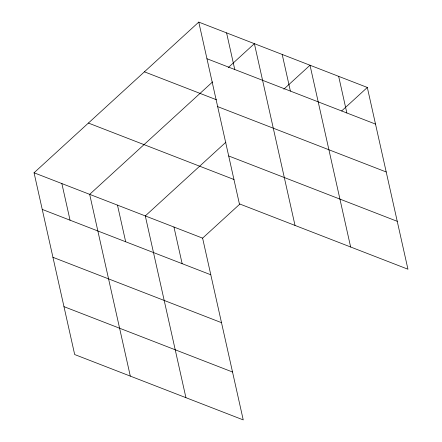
<?xml version="1.0" encoding="UTF-8"?>
<svg xmlns="http://www.w3.org/2000/svg" width="442" height="442" viewBox="0 0 442 442"><rect width="100%" height="100%" fill="white"/><g stroke="black" fill="none" stroke-linecap="round" stroke-linejoin="round"><path stroke-width="0.66" d="M34.051 172.783L202.607 238.144L243.233 419.9L74.676 354.539L34.051 172.783L198.767 22.1L367.324 87.461L407.949 269.217L239.393 203.856L198.767 22.1M212.619 81.886L89.671 194.353L130.302 376.109M228.216 67.609L254.388 43.67L295.018 225.426M225.89 142.197L145.296 215.923L185.927 397.678M283.841 89.179L310.013 65.239L350.639 246.995M202.607 238.144L239.851 204.071M341.655 110.942L367.324 87.461M206.955 58.731L375.512 124.091M144.407 71.825L216.47 99.765M217.657 106.621L386.214 171.982M228.691 155.965L397.248 221.326M88.406 123.058L234.039 179.529M42.239 209.414L210.795 274.775M52.941 257.305L221.497 322.666M63.974 306.649L232.531 372.009M338.666 76.35L346.854 112.981M282.2 54.454L290.388 91.085M226.58 32.885L234.763 69.516M173.955 227.033L182.137 263.664M117.484 205.138L125.672 241.768M61.863 183.568L70.051 220.199"/></g></svg>
